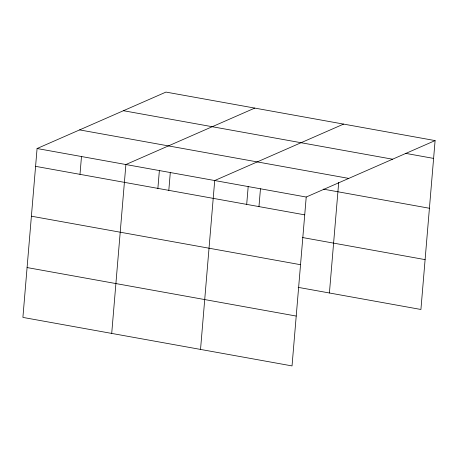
<?xml version="1.0" encoding="UTF-8"?>
<svg xmlns="http://www.w3.org/2000/svg" width="458" height="458" viewBox="0 0 458 458"><rect width="100%" height="100%" fill="white"/><g stroke="black" fill="none" stroke-linecap="round" stroke-linejoin="round"><path stroke-width="0.69" d="M435.1 140.589L165.968 92.087L37.081 148.524L22.9 317.411L292.032 365.913L306.219 197.032L435.1 140.589L420.919 309.476L298.187 287.355M79.995 174.349L81.49 156.527M111.712 333.418L125.898 164.531L254.78 108.088M157.861 188.604L159.395 170.307M168.807 190.351L170.302 172.534M200.53 349.425L214.71 180.538L343.592 124.095M246.673 204.606L248.213 186.314M258.965 206.604L260.465 188.782M329.411 292.983L338.691 182.507M405.45 153.333L433.606 158.405M123.437 110.71L392.569 159.212M79.612 129.9L348.75 178.402M323.342 189.143L429.415 208.258M37.081 148.524L306.219 197.032M35.587 166.346L304.719 214.848M302.377 237.502L425.104 259.623M31.402 216.199L300.534 264.701M27.085 267.558L296.223 316.06"/></g></svg>
